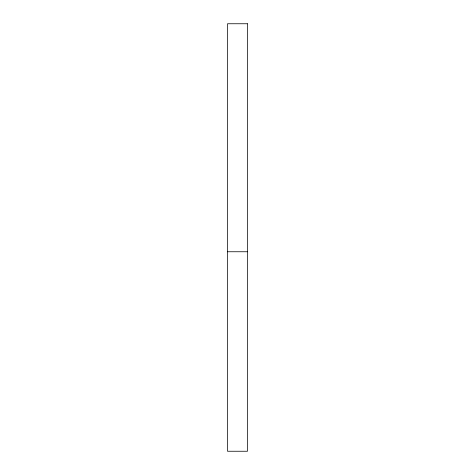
<?xml version="1.0" encoding="UTF-8"?>
<svg xmlns="http://www.w3.org/2000/svg" width="475" height="475" viewBox="0 0 475 475"><rect width="100%" height="100%" fill="white"/><g stroke="black" fill="none" stroke-linecap="round" stroke-linejoin="round"><path stroke-width="0.71" d="M227.525 251.75L247.475 251.75M247.475 23.75L227.525 23.75L227.525 451.25L247.475 451.25L247.475 23.75"/></g></svg>
